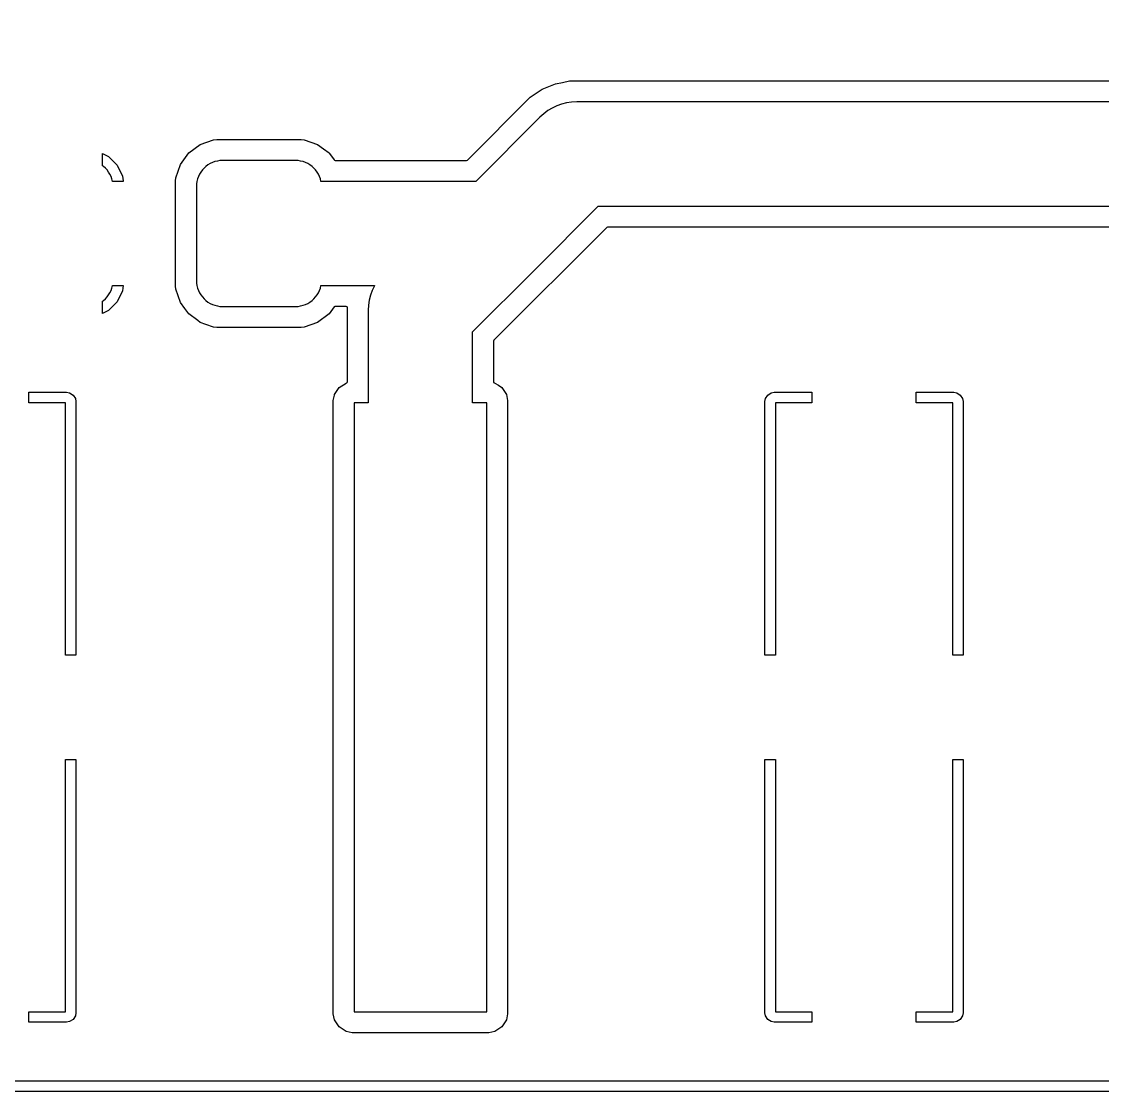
# Model space of a CAD drawing. Header units: metres. Extents: x 44.9 to 117.2, y -105.5 to -49.4.
# Drawn here: x 91.45 to 101.82, y -105.51 to -95.25 of the extents above; entities that cross this region are included whole.
import ezdxf

# ---------------------------------------------------------------- set-up
doc = ezdxf.new("R2010")
doc.units = ezdxf.units.M

msp = doc.modelspace()

# ---------------------------------------------------------------- linework, layer by layer
for points in [[(44.858, -105.51), (44.858, -49.43), (117.242, -49.43), (117.242, -105.51), (44.858, -105.51)], [(44.97, -105.41), (117.13, -105.41), (117.139, -105.407), (117.142, -105.398), (117.142, -49.542)], [(92.925, -96.778), (92.928, -96.747), (92.928, -96.747), (92.928, -96.747), (92.928, -96.747), (92.928, -96.747), (92.928, -96.747), (92.973, -96.619), (92.973, -96.619), (92.973, -96.619), (92.973, -96.619), (92.973, -96.619), (92.973, -96.619), (92.973, -96.619), (92.973, -96.619), (92.973, -96.619), (92.973, -96.619), (92.973, -96.619), (92.973, -96.619), (92.973, -96.619), (93.054, -96.51), (93.054, -96.51), (93.054, -96.51), (93.054, -96.51), (93.054, -96.51), (93.054, -96.51), (93.054, -96.51), (93.054, -96.51), (93.054, -96.51), (93.054, -96.51), (93.054, -96.51), (93.054, -96.51), (93.163, -96.429), (93.163, -96.429), (93.163, -96.429), (93.163, -96.429), (93.163, -96.429), (93.163, -96.429), (93.163, -96.429), (93.163, -96.429), (93.163, -96.429), (93.163, -96.429), (93.163, -96.429), (93.163, -96.429), (93.163, -96.429), (93.291, -96.384), (93.291, -96.384), (93.291, -96.384), (93.291, -96.384), (93.291, -96.384), (93.291, -96.384), (93.322, -96.381), (93.322, -96.381), (93.322, -96.381), (93.322, -96.381), (94.13, -96.381), (94.13, -96.381), (94.13, -96.381), (94.13, -96.381), (94.161, -96.384), (94.161, -96.384), (94.161, -96.384), (94.161, -96.384), (94.161, -96.384), (94.161, -96.384), (94.289, -96.429), (94.289, -96.429), (94.289, -96.429), (94.289, -96.429), (94.289, -96.429), (94.289, -96.429), (94.289, -96.429), (94.289, -96.429), (94.289, -96.429), (94.289, -96.429), (94.289, -96.429), (94.289, -96.429), (94.289, -96.429), (94.344, -96.47), (94.398, -96.51), (94.398, -96.51), (94.398, -96.51), (94.398, -96.51), (94.398, -96.51), (94.398, -96.51), (94.398, -96.51), (94.398, -96.51), (94.402, -96.516), (94.448, -96.577), (94.448, -96.577), (94.449, -96.578), (94.457, -96.581), (95.717, -96.581), (95.725, -96.578), (96.327, -95.976), (96.327, -95.976), (96.327, -95.976), (96.327, -95.976), (96.327, -95.976), (96.327, -95.976), (96.442, -95.899), (96.442, -95.899), (96.442, -95.899), (96.442, -95.899), (96.442, -95.899), (96.442, -95.899), (96.57, -95.846), (96.57, -95.846), (96.57, -95.846), (96.57, -95.846), (96.57, -95.846), (96.57, -95.846), (96.57, -95.846), (96.57, -95.846), (96.57, -95.846), (96.57, -95.846), (96.57, -95.846), (96.638, -95.833), (96.705, -95.819), (96.705, -95.819), (96.705, -95.819), (96.705, -95.819), (96.705, -95.819), (96.705, -95.819), (112.494, -95.819)], [(112.598, -96.02), (96.774, -96.02), (96.725, -96.022), (96.676, -96.029), (96.629, -96.041), (96.583, -96.058), (96.538, -96.079), (96.496, -96.104), (96.457, -96.133), (96.42, -96.166), (95.805, -96.782), (95.805, -96.782), (95.805, -96.782), (95.805, -96.782), (95.805, -96.782), (95.805, -96.782), (95.805, -96.782), (95.805, -96.782), (95.805, -96.782), (95.805, -96.782), (95.805, -96.782), (95.805, -96.782), (95.805, -96.782), (95.805, -96.782), (95.805, -96.782), (95.805, -96.782), (95.805, -96.782), (95.805, -96.782), (94.321, -96.782), (94.321, -96.782), (94.321, -96.782), (94.321, -96.782), (94.321, -96.782), (94.321, -96.782), (94.321, -96.782), (94.321, -96.782), (94.321, -96.782), (94.321, -96.782), (94.321, -96.782), (94.321, -96.782), (94.321, -96.782), (94.321, -96.782), (94.321, -96.782), (94.321, -96.782), (94.321, -96.782), (94.321, -96.782), (94.321, -96.782), (94.321, -96.782), (94.321, -96.782), (94.321, -96.782), (94.321, -96.782), (94.321, -96.782), (94.321, -96.782), (94.321, -96.782), (94.321, -96.782), (94.321, -96.782), (94.321, -96.782), (94.321, -96.782), (94.315, -96.759), (94.307, -96.736), (94.296, -96.714), (94.284, -96.693), (94.269, -96.673), (94.253, -96.655), (94.235, -96.639), (94.215, -96.624), (94.194, -96.612), (94.172, -96.601), (94.149, -96.593), (94.149, -96.593), (94.125, -96.587), (94.101, -96.583), (94.076, -96.582), (93.376, -96.582), (93.351, -96.583), (93.327, -96.587), (93.303, -96.593), (93.28, -96.601), (93.258, -96.612), (93.237, -96.624), (93.217, -96.639), (93.199, -96.655), (93.183, -96.673), (93.168, -96.693), (93.156, -96.714), (93.145, -96.736), (93.137, -96.759), (93.137, -96.759), (93.131, -96.783), (93.127, -96.807), (93.126, -96.832)], [(92.226, -96.516), (92.226, -96.516), (92.282, -96.543), (92.282, -96.543), (92.282, -96.543), (92.282, -96.543), (92.282, -96.543), (92.282, -96.543), (92.282, -96.543), (92.282, -96.543), (92.365, -96.626), (92.365, -96.626), (92.365, -96.626), (92.365, -96.626), (92.365, -96.626), (92.365, -96.626), (92.365, -96.626), (92.365, -96.626), (92.416, -96.731), (92.416, -96.731), (92.416, -96.731), (92.416, -96.731), (92.416, -96.731), (92.416, -96.731), (92.416, -96.731), (92.416, -96.731), (92.416, -96.731), (92.416, -96.731), (92.423, -96.778), (92.423, -96.779), (92.424, -96.782), (92.424, -96.782), (92.424, -96.782), (92.424, -96.782), (92.424, -96.782), (92.424, -96.782), (92.424, -96.782), (92.424, -96.782), (92.424, -96.782), (92.424, -96.782), (92.424, -96.782), (92.424, -96.782), (92.424, -96.782), (92.424, -96.782), (92.424, -96.782), (92.424, -96.782), (92.424, -96.782), (92.424, -96.782), (92.424, -96.782), (92.424, -96.782), (92.424, -96.782), (92.424, -96.782), (92.424, -96.782), (92.424, -96.782), (92.424, -96.782), (92.424, -96.782), (92.424, -96.782), (92.424, -96.782), (92.424, -96.782), (92.424, -96.782), (92.424, -96.782), (92.424, -96.782), (92.424, -96.782), (92.424, -96.782), (92.424, -96.782), (92.424, -96.782), (92.424, -96.782), (92.424, -96.782), (92.321, -96.782), (92.321, -96.782), (92.321, -96.782), (92.321, -96.782), (92.321, -96.782), (92.321, -96.782), (92.321, -96.782), (92.321, -96.782), (92.321, -96.782), (92.321, -96.782), (92.321, -96.782), (92.321, -96.782), (92.321, -96.782), (92.321, -96.782), (92.321, -96.782), (92.321, -96.782), (92.321, -96.782), (92.321, -96.782), (92.321, -96.782), (92.321, -96.782), (92.321, -96.782), (92.321, -96.782), (92.321, -96.782), (92.321, -96.782), (92.321, -96.782), (92.321, -96.782), (92.321, -96.782), (92.321, -96.782), (92.321, -96.782), (92.321, -96.782), (92.315, -96.759), (92.307, -96.736), (92.296, -96.714), (92.284, -96.693), (92.269, -96.673), (92.253, -96.655), (92.235, -96.639), (92.226, -96.632), (92.226, -96.632), (92.226, -96.632), (92.226, -96.632), (92.226, -96.632), (92.226, -96.632), (92.226, -96.632), (92.226, -96.632), (92.226, -96.632), (92.226, -96.632), (92.226, -96.632), (92.226, -96.632), (92.226, -96.632), (92.226, -96.632), (92.226, -96.632), (92.226, -96.632), (92.226, -96.632), (92.226, -96.632), (92.226, -96.632), (92.226, -96.632), (92.226, -96.632), (92.226, -96.632), (92.226, -96.516), (92.226, -96.516), (92.226, -96.516), (92.226, -96.516), (92.226, -96.516), (92.226, -96.516), (92.226, -96.516), (92.226, -96.516), (92.226, -96.516), (92.226, -96.516), (92.226, -96.516), (92.226, -96.516), (92.226, -96.516), (92.226, -96.516), (92.226, -96.516), (92.226, -96.516), (92.226, -96.516), (92.226, -96.516), (92.226, -96.516), (92.226, -96.516), (92.226, -96.516), (92.226, -96.516), (92.226, -96.516), (92.226, -96.516), (92.226, -96.516), (92.226, -96.516), (92.226, -96.516), (92.226, -96.516), (92.226, -96.516), (92.226, -96.516), (92.226, -96.516), (92.226, -96.516), (92.226, -96.516), (92.226, -96.516), (92.226, -96.516), (92.226, -96.516), (92.226, -96.516), (92.226, -96.516), (92.226, -96.516), (92.226, -96.516), (92.226, -96.516), (92.226, -96.516), (92.226, -96.516), (92.226, -96.516)], [(112.494, -97.221), (97.069, -97.221), (97.061, -97.224), (95.979, -98.306), (95.976, -98.314), (95.976, -98.704), (95.977, -98.71), (95.985, -98.715), (95.988, -98.716), (95.988, -98.716), (95.988, -98.716), (95.988, -98.716), (95.988, -98.716), (95.988, -98.716), (95.988, -98.716), (95.988, -98.716), (95.988, -98.716), (95.988, -98.716), (95.988, -98.716), (95.988, -98.716), (96.022, -98.738), (96.055, -98.76), (96.055, -98.76), (96.055, -98.76), (96.055, -98.76), (96.055, -98.76), (96.055, -98.76), (96.055, -98.76), (96.055, -98.76), (96.055, -98.76), (96.055, -98.76), (96.055, -98.76), (96.055, -98.76), (96.099, -98.826), (96.099, -98.826), (96.099, -98.826), (96.099, -98.826), (96.099, -98.826), (96.099, -98.826), (96.099, -98.826), (96.099, -98.826), (96.099, -98.826), (96.099, -98.826), (96.111, -98.885), (96.111, -98.885), (96.111, -98.885), (96.111, -98.885), (96.111, -98.885), (96.111, -98.885), (96.111, -104.766), (96.111, -104.766), (96.111, -104.766), (96.111, -104.766), (96.111, -104.766), (96.111, -104.766), (96.099, -104.825), (96.099, -104.825), (96.099, -104.825), (96.099, -104.825), (96.099, -104.825), (96.099, -104.825), (96.099, -104.825), (96.099, -104.825), (96.099, -104.825), (96.099, -104.825), (96.055, -104.891), (96.055, -104.891), (96.055, -104.891), (96.055, -104.891), (96.055, -104.891), (96.055, -104.891), (96.055, -104.891), (96.055, -104.891), (96.055, -104.891), (96.055, -104.891), (95.988, -104.935), (95.988, -104.935), (95.988, -104.935), (95.988, -104.935), (95.988, -104.935), (95.988, -104.935), (95.988, -104.935), (95.988, -104.935), (95.988, -104.935), (95.988, -104.935), (95.93, -104.947), (95.93, -104.947), (95.93, -104.947), (95.93, -104.947), (95.93, -104.947), (95.93, -104.947), (94.62, -104.947), (94.62, -104.947), (94.62, -104.947), (94.62, -104.947), (94.62, -104.947), (94.62, -104.947), (94.562, -104.935), (94.562, -104.935), (94.562, -104.935), (94.562, -104.935), (94.562, -104.935), (94.562, -104.935), (94.562, -104.935), (94.562, -104.935), (94.562, -104.935), (94.562, -104.935), (94.495, -104.891), (94.495, -104.891), (94.495, -104.891), (94.495, -104.891), (94.495, -104.891), (94.495, -104.891), (94.495, -104.891), (94.495, -104.891), (94.495, -104.891), (94.495, -104.891), (94.495, -104.891), (94.495, -104.891), (94.451, -104.825), (94.451, -104.825), (94.451, -104.825), (94.451, -104.825), (94.451, -104.825), (94.451, -104.825), (94.451, -104.825), (94.451, -104.825), (94.451, -104.825), (94.451, -104.825), (94.451, -104.825), (94.451, -104.825), (94.451, -104.825), (94.451, -104.825), (94.451, -104.825), (94.439, -104.766), (94.439, -104.766), (94.439, -104.766), (94.439, -104.766), (94.439, -104.766), (94.439, -104.766), (94.439, -98.885), (94.439, -98.885), (94.439, -98.885), (94.439, -98.885), (94.439, -98.885), (94.439, -98.885), (94.45, -98.832), (94.451, -98.826), (94.451, -98.826), (94.451, -98.826), (94.451, -98.826), (94.451, -98.826), (94.451, -98.826), (94.451, -98.826), (94.451, -98.826), (94.451, -98.826), (94.451, -98.826), (94.451, -98.826), (94.451, -98.826), (94.495, -98.76), (94.495, -98.76), (94.495, -98.76), (94.495, -98.76), (94.495, -98.76), (94.495, -98.76), (94.495, -98.76), (94.495, -98.76), (94.495, -98.76), (94.495, -98.76), (94.495, -98.76), (94.495, -98.76), (94.562, -98.716), (94.562, -98.716), (94.562, -98.716), (94.562, -98.716), (94.562, -98.716), (94.562, -98.716), (94.562, -98.716), (94.562, -98.716), (94.562, -98.716), (94.562, -98.716), (94.562, -98.716), (94.562, -98.716), (94.562, -98.716), (94.562, -98.716), (94.562, -98.716), (94.565, -98.715), (94.571, -98.712), (94.574, -98.704), (94.574, -97.994), (94.571, -97.986), (94.563, -97.983), (94.457, -97.983), (94.455, -97.983), (94.448, -97.987), (94.398, -98.054), (94.398, -98.054), (94.398, -98.054), (94.398, -98.054), (94.398, -98.054), (94.398, -98.054), (94.398, -98.054), (94.398, -98.054), (94.289, -98.135), (94.289, -98.135), (94.289, -98.135), (94.289, -98.135), (94.289, -98.135), (94.289, -98.135), (94.289, -98.135), (94.289, -98.135), (94.161, -98.18), (94.161, -98.18), (94.161, -98.18), (94.161, -98.18), (94.161, -98.18), (94.161, -98.18), (94.13, -98.183), (94.13, -98.183), (94.13, -98.183), (94.13, -98.183), (93.322, -98.183), (93.322, -98.183), (93.322, -98.183), (93.322, -98.183), (93.291, -98.18), (93.291, -98.18), (93.291, -98.18), (93.291, -98.18), (93.291, -98.18), (93.291, -98.18), (93.291, -98.18), (93.291, -98.18), (93.291, -98.18), (93.291, -98.18), (93.291, -98.18), (93.291, -98.18), (93.291, -98.18), (93.291, -98.18), (93.291, -98.18), (93.218, -98.154), (93.163, -98.135), (93.163, -98.135), (93.163, -98.135), (93.163, -98.135), (93.163, -98.135), (93.163, -98.135), (93.163, -98.135), (93.163, -98.135), (93.163, -98.135), (93.163, -98.135), (93.163, -98.135), (93.163, -98.135), (93.163, -98.135), (93.163, -98.135), (93.163, -98.135), (93.163, -98.135), (93.163, -98.135), (93.163, -98.135), (93.163, -98.135), (93.163, -98.135), (93.163, -98.135), (93.163, -98.135), (93.163, -98.135), (93.163, -98.135), (93.163, -98.135), (93.163, -98.135), (93.163, -98.135), (93.163, -98.135), (93.163, -98.135), (93.163, -98.135), (93.163, -98.135), (93.163, -98.135), (93.139, -98.117), (93.054, -98.054), (93.054, -98.054), (93.054, -98.054), (93.054, -98.054), (93.054, -98.054), (93.054, -98.054), (93.054, -98.054), (93.054, -98.054), (93.014, -98), (92.973, -97.945), (92.973, -97.945), (92.973, -97.945), (92.973, -97.945), (92.973, -97.945), (92.973, -97.945), (92.973, -97.945), (92.973, -97.945), (92.973, -97.945), (92.973, -97.945), (92.973, -97.945), (92.973, -97.945), (92.973, -97.945), (92.928, -97.817), (92.928, -97.817), (92.928, -97.817), (92.928, -97.817), (92.928, -97.817), (92.928, -97.817), (92.925, -97.786), (92.925, -97.786), (92.925, -97.786), (92.925, -97.786), (92.925, -96.778), (92.925, -96.778), (92.925, -96.778), (92.925, -96.778)], [(93.126, -96.832), (93.126, -97.732), (93.127, -97.757), (93.131, -97.781), (93.137, -97.805), (93.145, -97.828), (93.156, -97.85), (93.168, -97.871), (93.183, -97.891), (93.199, -97.909), (93.217, -97.925), (93.237, -97.94), (93.258, -97.952), (93.28, -97.963), (93.303, -97.971), (93.303, -97.971), (93.327, -97.977), (93.351, -97.981), (93.376, -97.982), (94.076, -97.982), (94.101, -97.981), (94.125, -97.977), (94.149, -97.971), (94.172, -97.963), (94.194, -97.952), (94.215, -97.94), (94.235, -97.925), (94.253, -97.909), (94.269, -97.891), (94.284, -97.871), (94.296, -97.85), (94.307, -97.828), (94.315, -97.805), (94.315, -97.805), (94.321, -97.782), (94.321, -97.782), (94.321, -97.782), (94.321, -97.782), (94.321, -97.782), (94.321, -97.782), (94.321, -97.782), (94.321, -97.782), (94.321, -97.782), (94.321, -97.782), (94.321, -97.782), (94.321, -97.782), (94.321, -97.782), (94.321, -97.782), (94.321, -97.782), (94.321, -97.782), (94.321, -97.782), (94.321, -97.782), (94.321, -97.782), (94.321, -97.782), (94.321, -97.782), (94.321, -97.782), (94.321, -97.782), (94.321, -97.782), (94.321, -97.782), (94.321, -97.782), (94.321, -97.782), (94.321, -97.782), (94.321, -97.782), (94.321, -97.782), (94.834, -97.782), (94.834, -97.782), (94.834, -97.782), (94.834, -97.782), (94.834, -97.782), (94.834, -97.782), (94.834, -97.782), (94.834, -97.782), (94.834, -97.782), (94.834, -97.782), (94.834, -97.782), (94.834, -97.782), (94.834, -97.782), (94.834, -97.782), (94.834, -97.782), (94.834, -97.782), (94.834, -97.782), (94.834, -97.782), (94.834, -97.782), (94.834, -97.782), (94.834, -97.782), (94.834, -97.782), (94.834, -97.782), (94.834, -97.782), (94.834, -97.782), (94.834, -97.782), (94.834, -97.782), (94.834, -97.782), (94.834, -97.782), (94.834, -97.782), (94.834, -97.782), (94.834, -97.782), (94.834, -97.782), (94.834, -97.782), (94.834, -97.782), (94.834, -97.782), (94.834, -97.782), (94.834, -97.782), (94.834, -97.782), (94.834, -97.782), (94.834, -97.782), (94.834, -97.782), (94.834, -97.782), (94.834, -97.782), (94.834, -97.782), (94.834, -97.782), (94.834, -97.783), (94.813, -97.828), (94.796, -97.874), (94.796, -97.874), (94.784, -97.921), (94.777, -97.97), (94.775, -98.019), (94.775, -98.905), (94.775, -98.905), (94.775, -98.905), (94.775, -98.905), (94.775, -98.905), (94.775, -98.905), (94.775, -98.905), (94.775, -98.905), (94.775, -98.905), (94.775, -98.905), (94.775, -98.905), (94.775, -98.905), (94.775, -98.905), (94.775, -98.905), (94.775, -98.905), (94.775, -98.905), (94.775, -98.905), (94.775, -98.905), (94.775, -98.905), (94.775, -98.905), (94.775, -98.905), (94.775, -98.905), (94.775, -98.905), (94.775, -98.905), (94.775, -98.905), (94.775, -98.905), (94.775, -98.905), (94.775, -98.905), (94.775, -98.905), (94.775, -98.905), (94.775, -98.905), (94.775, -98.905), (94.775, -98.905), (94.775, -98.905), (94.64, -98.905), (94.64, -104.747), (95.91, -104.747), (95.91, -98.905), (95.775, -98.905), (95.775, -98.905), (95.775, -98.905), (95.775, -98.905), (95.775, -98.905), (95.775, -98.905), (95.775, -98.905), (95.775, -98.905), (95.775, -98.905), (95.775, -98.905), (95.775, -98.905), (95.775, -98.905), (95.775, -98.905), (95.775, -98.905), (95.775, -98.905), (95.775, -98.905), (95.775, -98.905), (95.775, -98.905), (95.775, -98.905), (95.775, -98.905), (95.775, -98.905), (95.775, -98.905), (95.775, -98.905), (95.775, -98.905), (95.775, -98.905), (95.775, -98.905), (95.775, -98.905), (95.775, -98.905), (95.775, -98.905), (95.775, -98.905), (95.775, -98.905), (95.775, -98.905), (95.775, -98.905), (95.775, -98.905), (95.775, -98.226), (95.775, -98.226), (95.775, -98.226), (95.775, -98.226), (95.775, -98.226), (95.775, -98.226), (95.775, -98.226), (95.775, -98.226), (95.775, -98.226), (95.775, -98.226), (95.775, -98.226), (95.775, -98.226), (95.775, -98.226), (95.775, -98.226), (95.775, -98.226), (95.775, -98.226), (95.775, -98.226), (95.775, -98.226), (96.366, -97.636), (96.981, -97.02), (96.981, -97.02), (96.981, -97.02), (96.981, -97.02), (96.981, -97.02), (96.981, -97.02), (96.981, -97.02), (96.981, -97.02), (96.981, -97.02), (96.981, -97.02), (96.981, -97.02), (96.981, -97.02), (96.981, -97.02), (96.981, -97.02), (96.981, -97.02), (96.981, -97.02), (96.981, -97.02), (96.981, -97.02), (112.598, -97.02)], [(92.226, -97.932), (92.235, -97.925), (92.253, -97.909), (92.269, -97.891), (92.284, -97.871), (92.296, -97.85), (92.307, -97.828), (92.315, -97.805), (92.315, -97.805), (92.321, -97.782), (92.321, -97.782), (92.321, -97.782), (92.321, -97.782), (92.321, -97.782), (92.321, -97.782), (92.321, -97.782), (92.321, -97.782), (92.321, -97.782), (92.321, -97.782), (92.321, -97.782), (92.321, -97.782), (92.321, -97.782), (92.321, -97.782), (92.321, -97.782), (92.321, -97.782), (92.321, -97.782), (92.321, -97.782), (92.321, -97.782), (92.321, -97.782), (92.321, -97.782), (92.321, -97.782), (92.321, -97.782), (92.321, -97.782), (92.321, -97.782), (92.321, -97.782), (92.321, -97.782), (92.321, -97.782), (92.321, -97.782), (92.321, -97.782), (92.424, -97.782), (92.424, -97.782), (92.424, -97.782), (92.424, -97.782), (92.424, -97.782), (92.424, -97.782), (92.424, -97.782), (92.424, -97.782), (92.424, -97.782), (92.424, -97.782), (92.424, -97.782), (92.424, -97.782), (92.424, -97.782), (92.424, -97.782), (92.424, -97.782), (92.424, -97.782), (92.424, -97.782), (92.424, -97.782), (92.424, -97.782), (92.424, -97.782), (92.424, -97.782), (92.424, -97.782), (92.424, -97.782), (92.424, -97.782), (92.424, -97.782), (92.424, -97.782), (92.424, -97.782), (92.424, -97.782), (92.424, -97.782), (92.424, -97.782), (92.424, -97.782), (92.424, -97.782), (92.424, -97.782), (92.424, -97.782), (92.424, -97.782), (92.424, -97.782), (92.416, -97.833), (92.416, -97.833), (92.416, -97.833), (92.416, -97.833), (92.416, -97.833), (92.416, -97.833), (92.416, -97.833), (92.416, -97.833), (92.416, -97.833), (92.416, -97.833), (92.365, -97.938), (92.365, -97.938), (92.365, -97.938), (92.365, -97.938), (92.365, -97.938), (92.365, -97.938), (92.365, -97.938), (92.365, -97.938), (92.282, -98.021), (92.282, -98.021), (92.282, -98.021), (92.282, -98.021), (92.282, -98.021), (92.282, -98.021), (92.282, -98.021), (92.282, -98.021), (92.226, -98.048), (92.226, -98.048), (92.226, -98.048), (92.226, -98.048), (92.226, -98.048), (92.226, -98.048), (92.226, -98.048), (92.226, -98.048), (92.226, -98.048), (92.226, -98.048), (92.226, -98.048), (92.226, -98.048), (92.226, -98.048), (92.226, -98.048), (92.226, -98.048), (92.226, -98.048), (92.226, -98.048), (92.226, -98.048), (92.226, -98.048), (92.226, -98.048), (92.226, -98.048), (92.226, -98.048), (92.226, -98.048), (92.226, -98.048), (92.226, -98.048), (92.226, -98.048), (92.226, -98.048), (92.226, -98.048), (92.226, -98.048), (92.226, -98.048), (92.226, -98.048), (92.226, -98.048), (92.226, -98.048), (92.226, -98.048), (92.226, -98.048), (92.226, -98.048), (92.226, -98.048), (92.226, -98.048), (92.226, -98.048), (92.226, -98.048), (92.226, -98.048), (92.226, -98.048), (92.226, -98.048), (92.226, -98.048), (92.226, -97.932), (92.226, -97.932), (92.226, -97.932), (92.226, -97.932), (92.226, -97.932), (92.226, -97.932), (92.226, -97.932), (92.226, -97.932), (92.226, -97.932), (92.226, -97.932), (92.226, -97.932), (92.226, -97.932), (92.226, -97.932), (92.226, -97.932), (92.226, -97.932), (92.226, -97.932), (92.226, -97.932), (92.226, -97.932), (92.226, -97.932), (92.226, -97.932), (92.226, -97.932), (92.226, -97.932)], [(91.871, -98.905), (91.52, -98.905), (91.52, -98.905), (91.52, -98.905), (91.52, -98.905), (91.52, -98.905), (91.52, -98.905), (91.52, -98.905), (91.52, -98.905), (91.52, -98.905), (91.52, -98.905), (91.52, -98.905), (91.52, -98.905), (91.52, -98.905), (91.52, -98.905), (91.52, -98.905), (91.52, -98.905), (91.52, -98.905), (91.52, -98.905), (91.52, -98.905), (91.52, -98.905), (91.52, -98.905), (91.52, -98.905), (91.52, -98.905), (91.52, -98.905), (91.52, -98.905), (91.52, -98.905), (91.52, -98.905), (91.52, -98.905), (91.52, -98.905), (91.52, -98.905), (91.52, -98.905), (91.52, -98.905), (91.52, -98.905), (91.52, -98.905), (91.52, -98.805), (91.52, -98.805), (91.52, -98.805), (91.52, -98.805), (91.52, -98.805), (91.52, -98.805), (91.52, -98.805), (91.52, -98.805), (91.52, -98.805), (91.52, -98.805), (91.52, -98.805), (91.52, -98.805), (91.52, -98.805), (91.52, -98.805), (91.52, -98.805), (91.52, -98.805), (91.52, -98.805), (91.52, -98.805), (91.52, -98.805), (91.52, -98.805), (91.52, -98.805), (91.52, -98.805), (91.52, -98.805), (91.52, -98.805), (91.52, -98.805), (91.52, -98.805), (91.52, -98.805), (91.52, -98.805), (91.52, -98.805), (91.52, -98.805), (91.52, -98.805), (91.52, -98.805), (91.52, -98.805), (91.52, -98.805), (91.52, -98.805), (91.52, -98.805), (91.881, -98.805), (91.881, -98.805), (91.881, -98.805), (91.881, -98.805), (91.881, -98.805), (91.881, -98.805), (91.91, -98.81), (91.91, -98.81), (91.91, -98.81), (91.91, -98.81), (91.91, -98.81), (91.91, -98.81), (91.91, -98.81), (91.91, -98.81), (91.91, -98.81), (91.91, -98.81), (91.91, -98.81), (91.91, -98.81), (91.943, -98.832), (91.943, -98.832), (91.943, -98.832), (91.943, -98.832), (91.943, -98.832), (91.943, -98.832), (91.943, -98.832), (91.943, -98.832), (91.943, -98.832), (91.943, -98.832), (91.943, -98.832), (91.943, -98.832), (91.966, -98.865), (91.966, -98.865), (91.966, -98.865), (91.966, -98.865), (91.966, -98.865), (91.966, -98.865), (91.966, -98.865), (91.966, -98.865), (91.966, -98.865), (91.966, -98.865), (91.966, -98.865), (91.966, -98.865), (91.971, -98.895), (91.971, -98.895), (91.971, -98.895), (91.971, -98.895), (91.971, -98.895), (91.971, -98.895), (91.971, -101.326), (91.971, -101.326), (91.971, -101.326), (91.971, -101.326), (91.971, -101.326), (91.971, -101.326), (91.971, -101.326), (91.971, -101.326), (91.971, -101.326), (91.971, -101.326), (91.971, -101.326), (91.971, -101.326), (91.971, -101.326), (91.971, -101.326), (91.971, -101.326), (91.971, -101.326), (91.971, -101.326), (91.971, -101.326), (91.971, -101.326), (91.971, -101.326), (91.971, -101.326), (91.971, -101.326), (91.971, -101.326), (91.971, -101.326), (91.971, -101.326), (91.971, -101.326), (91.971, -101.326), (91.971, -101.326), (91.971, -101.326), (91.971, -101.326), (91.971, -101.326), (91.971, -101.326), (91.971, -101.326), (91.971, -101.326), (91.971, -101.326), (91.971, -101.326), (91.871, -101.326), (91.871, -101.326), (91.871, -101.326), (91.871, -101.326), (91.871, -101.326), (91.871, -101.326), (91.871, -101.326), (91.871, -101.326), (91.871, -101.326), (91.871, -101.326), (91.871, -101.326), (91.871, -101.326), (91.871, -101.326), (91.871, -101.326), (91.871, -101.326), (91.871, -101.326), (91.871, -101.326), (91.871, -101.326), (91.871, -101.326), (91.871, -101.326), (91.871, -101.326), (91.871, -101.326), (91.871, -101.326), (91.871, -101.326), (91.871, -101.326), (91.871, -101.326), (91.871, -101.326), (91.871, -101.326), (91.871, -101.326), (91.871, -101.326), (91.871, -101.326), (91.871, -101.326), (91.871, -101.326), (91.871, -101.326), (91.871, -98.905)], [(98.579, -98.895), (98.584, -98.865), (98.584, -98.865), (98.584, -98.865), (98.584, -98.865), (98.584, -98.865), (98.584, -98.865), (98.584, -98.865), (98.584, -98.865), (98.584, -98.865), (98.584, -98.865), (98.584, -98.865), (98.584, -98.865), (98.607, -98.832), (98.607, -98.832), (98.607, -98.832), (98.607, -98.832), (98.607, -98.832), (98.607, -98.832), (98.607, -98.832), (98.607, -98.832), (98.607, -98.832), (98.607, -98.832), (98.607, -98.832), (98.607, -98.832), (98.64, -98.81), (98.64, -98.81), (98.64, -98.81), (98.64, -98.81), (98.64, -98.81), (98.64, -98.81), (98.64, -98.81), (98.64, -98.81), (98.64, -98.81), (98.64, -98.81), (98.64, -98.81), (98.64, -98.81), (98.669, -98.805), (98.669, -98.805), (98.669, -98.805), (98.669, -98.805), (98.669, -98.805), (98.669, -98.805), (99.029, -98.805), (99.029, -98.805), (99.029, -98.805), (99.029, -98.805), (99.029, -98.805), (99.029, -98.805), (99.029, -98.805), (99.029, -98.805), (99.029, -98.805), (99.029, -98.805), (99.029, -98.805), (99.029, -98.805), (99.029, -98.805), (99.029, -98.805), (99.029, -98.805), (99.029, -98.805), (99.029, -98.805), (99.029, -98.805), (99.029, -98.805), (99.029, -98.805), (99.029, -98.805), (99.029, -98.805), (99.029, -98.805), (99.029, -98.805), (99.029, -98.805), (99.029, -98.805), (99.029, -98.805), (99.029, -98.805), (99.029, -98.805), (99.029, -98.805), (99.029, -98.805), (99.029, -98.805), (99.029, -98.805), (99.029, -98.805), (99.029, -98.805), (99.029, -98.805), (99.029, -98.905), (99.029, -98.905), (99.029, -98.905), (99.029, -98.905), (99.029, -98.905), (99.029, -98.905), (99.029, -98.905), (99.029, -98.905), (99.029, -98.905), (99.029, -98.905), (99.029, -98.905), (99.029, -98.905), (99.029, -98.905), (99.029, -98.905), (99.029, -98.905), (99.029, -98.905), (99.029, -98.905), (99.029, -98.905), (99.029, -98.905), (99.029, -98.905), (99.029, -98.905), (99.029, -98.905), (99.029, -98.905), (99.029, -98.905), (99.029, -98.905), (99.029, -98.905), (99.029, -98.905), (99.029, -98.905), (99.029, -98.905), (99.029, -98.905), (99.029, -98.905), (99.029, -98.905), (99.029, -98.905), (99.029, -98.905), (98.679, -98.905), (98.679, -101.326), (98.679, -101.326), (98.679, -101.326), (98.679, -101.326), (98.679, -101.326), (98.679, -101.326), (98.679, -101.326), (98.679, -101.326), (98.679, -101.326), (98.679, -101.326), (98.679, -101.326), (98.679, -101.326), (98.679, -101.326), (98.679, -101.326), (98.679, -101.326), (98.679, -101.326), (98.679, -101.326), (98.679, -101.326), (98.679, -101.326), (98.679, -101.326), (98.679, -101.326), (98.679, -101.326), (98.679, -101.326), (98.679, -101.326), (98.679, -101.326), (98.679, -101.326), (98.679, -101.326), (98.679, -101.326), (98.679, -101.326), (98.679, -101.326), (98.679, -101.326), (98.679, -101.326), (98.679, -101.326), (98.679, -101.326), (98.579, -101.326), (98.579, -101.326), (98.579, -101.326), (98.579, -101.326), (98.579, -101.326), (98.579, -101.326), (98.579, -101.326), (98.579, -101.326), (98.579, -101.326), (98.579, -101.326), (98.579, -101.326), (98.579, -101.326), (98.579, -101.326), (98.579, -101.326), (98.579, -101.326), (98.579, -101.326), (98.579, -101.326), (98.579, -101.326), (98.579, -101.326), (98.579, -101.326), (98.579, -101.326), (98.579, -101.326), (98.579, -101.326), (98.579, -101.326), (98.579, -101.326), (98.579, -101.326), (98.579, -101.326), (98.579, -101.326), (98.579, -101.326), (98.579, -101.326), (98.579, -101.326), (98.579, -101.326), (98.579, -101.326), (98.579, -101.326), (98.579, -101.326), (98.579, -101.326), (98.579, -98.895), (98.579, -98.895), (98.579, -98.895), (98.579, -98.895), (98.579, -98.895), (98.579, -98.895)], [(100.38, -98.905), (100.029, -98.905), (100.029, -98.905), (100.029, -98.905), (100.029, -98.905), (100.029, -98.905), (100.029, -98.905), (100.029, -98.905), (100.029, -98.905), (100.029, -98.905), (100.029, -98.905), (100.029, -98.905), (100.029, -98.905), (100.029, -98.905), (100.029, -98.905), (100.029, -98.905), (100.029, -98.905), (100.029, -98.905), (100.029, -98.905), (100.029, -98.905), (100.029, -98.905), (100.029, -98.905), (100.029, -98.905), (100.029, -98.905), (100.029, -98.905), (100.029, -98.905), (100.029, -98.905), (100.029, -98.905), (100.029, -98.905), (100.029, -98.905), (100.029, -98.905), (100.029, -98.905), (100.029, -98.905), (100.029, -98.905), (100.029, -98.905), (100.029, -98.805), (100.029, -98.805), (100.029, -98.805), (100.029, -98.805), (100.029, -98.805), (100.029, -98.805), (100.029, -98.805), (100.029, -98.805), (100.029, -98.805), (100.029, -98.805), (100.029, -98.805), (100.029, -98.805), (100.029, -98.805), (100.029, -98.805), (100.029, -98.805), (100.029, -98.805), (100.029, -98.805), (100.029, -98.805), (100.029, -98.805), (100.029, -98.805), (100.029, -98.805), (100.029, -98.805), (100.029, -98.805), (100.029, -98.805), (100.029, -98.805), (100.029, -98.805), (100.029, -98.805), (100.029, -98.805), (100.029, -98.805), (100.029, -98.805), (100.029, -98.805), (100.029, -98.805), (100.029, -98.805), (100.029, -98.805), (100.029, -98.805), (100.029, -98.805), (100.39, -98.805), (100.39, -98.805), (100.39, -98.805), (100.39, -98.805), (100.39, -98.805), (100.39, -98.805), (100.419, -98.81), (100.419, -98.81), (100.419, -98.81), (100.419, -98.81), (100.419, -98.81), (100.419, -98.81), (100.419, -98.81), (100.419, -98.81), (100.419, -98.81), (100.419, -98.81), (100.419, -98.81), (100.419, -98.81), (100.452, -98.832), (100.452, -98.832), (100.452, -98.832), (100.452, -98.832), (100.452, -98.832), (100.452, -98.832), (100.452, -98.832), (100.452, -98.832), (100.452, -98.832), (100.452, -98.832), (100.452, -98.832), (100.452, -98.832), (100.475, -98.865), (100.475, -98.865), (100.475, -98.865), (100.475, -98.865), (100.475, -98.865), (100.475, -98.865), (100.475, -98.865), (100.475, -98.865), (100.475, -98.865), (100.475, -98.865), (100.475, -98.865), (100.475, -98.865), (100.48, -98.895), (100.48, -98.895), (100.48, -98.895), (100.48, -98.895), (100.48, -98.895), (100.48, -98.895), (100.48, -101.326), (100.48, -101.326), (100.48, -101.326), (100.48, -101.326), (100.48, -101.326), (100.48, -101.326), (100.48, -101.326), (100.48, -101.326), (100.48, -101.326), (100.48, -101.326), (100.48, -101.326), (100.48, -101.326), (100.48, -101.326), (100.48, -101.326), (100.48, -101.326), (100.48, -101.326), (100.48, -101.326), (100.48, -101.326), (100.48, -101.326), (100.48, -101.326), (100.48, -101.326), (100.48, -101.326), (100.48, -101.326), (100.48, -101.326), (100.48, -101.326), (100.48, -101.326), (100.48, -101.326), (100.48, -101.326), (100.48, -101.326), (100.48, -101.326), (100.48, -101.326), (100.48, -101.326), (100.48, -101.326), (100.48, -101.326), (100.48, -101.326), (100.48, -101.326), (100.38, -101.326), (100.38, -101.326), (100.38, -101.326), (100.38, -101.326), (100.38, -101.326), (100.38, -101.326), (100.38, -101.326), (100.38, -101.326), (100.38, -101.326), (100.38, -101.326), (100.38, -101.326), (100.38, -101.326), (100.38, -101.326), (100.38, -101.326), (100.38, -101.326), (100.38, -101.326), (100.38, -101.326), (100.38, -101.326), (100.38, -101.326), (100.38, -101.326), (100.38, -101.326), (100.38, -101.326), (100.38, -101.326), (100.38, -101.326), (100.38, -101.326), (100.38, -101.326), (100.38, -101.326), (100.38, -101.326), (100.38, -101.326), (100.38, -101.326), (100.38, -101.326), (100.38, -101.326), (100.38, -101.326), (100.38, -101.326), (100.38, -98.905)], [(91.52, -104.747), (91.871, -104.747), (91.871, -102.326), (91.871, -102.326), (91.871, -102.326), (91.871, -102.326), (91.871, -102.326), (91.871, -102.326), (91.871, -102.326), (91.871, -102.326), (91.871, -102.326), (91.871, -102.326), (91.871, -102.326), (91.871, -102.326), (91.871, -102.326), (91.871, -102.326), (91.871, -102.326), (91.871, -102.326), (91.871, -102.326), (91.871, -102.326), (91.871, -102.326), (91.871, -102.326), (91.871, -102.326), (91.871, -102.326), (91.871, -102.326), (91.871, -102.326), (91.871, -102.326), (91.871, -102.326), (91.871, -102.326), (91.871, -102.326), (91.871, -102.326), (91.871, -102.326), (91.871, -102.326), (91.871, -102.326), (91.871, -102.326), (91.871, -102.326), (91.971, -102.326), (91.971, -102.326), (91.971, -102.326), (91.971, -102.326), (91.971, -102.326), (91.971, -102.326), (91.971, -102.326), (91.971, -102.326), (91.971, -102.326), (91.971, -102.326), (91.971, -102.326), (91.971, -102.326), (91.971, -102.326), (91.971, -102.326), (91.971, -102.326), (91.971, -102.326), (91.971, -102.326), (91.971, -102.326), (91.971, -102.326), (91.971, -102.326), (91.971, -102.326), (91.971, -102.326), (91.971, -102.326), (91.971, -102.326), (91.971, -102.326), (91.971, -102.326), (91.971, -102.326), (91.971, -102.326), (91.971, -102.326), (91.971, -102.326), (91.971, -102.326), (91.971, -102.326), (91.971, -102.326), (91.971, -102.326), (91.971, -102.326), (91.971, -102.326), (91.971, -104.756), (91.971, -104.756), (91.971, -104.756), (91.971, -104.756), (91.971, -104.756), (91.971, -104.756), (91.966, -104.786), (91.966, -104.786), (91.966, -104.786), (91.966, -104.786), (91.966, -104.786), (91.966, -104.786), (91.966, -104.786), (91.966, -104.786), (91.966, -104.786), (91.966, -104.786), (91.966, -104.786), (91.966, -104.786), (91.943, -104.819), (91.943, -104.819), (91.943, -104.819), (91.943, -104.819), (91.943, -104.819), (91.943, -104.819), (91.943, -104.819), (91.943, -104.819), (91.943, -104.819), (91.943, -104.819), (91.943, -104.819), (91.943, -104.819), (91.91, -104.841), (91.91, -104.841), (91.91, -104.841), (91.91, -104.841), (91.91, -104.841), (91.91, -104.841), (91.91, -104.841), (91.91, -104.841), (91.91, -104.841), (91.91, -104.841), (91.91, -104.841), (91.91, -104.841), (91.881, -104.846), (91.881, -104.846), (91.881, -104.846), (91.881, -104.846), (91.881, -104.846), (91.881, -104.846), (91.52, -104.846), (91.52, -104.846), (91.52, -104.846), (91.52, -104.846), (91.52, -104.846), (91.52, -104.846), (91.52, -104.846), (91.52, -104.846), (91.52, -104.846), (91.52, -104.846), (91.52, -104.846), (91.52, -104.846), (91.52, -104.846), (91.52, -104.846), (91.52, -104.846), (91.52, -104.846), (91.52, -104.846), (91.52, -104.846), (91.52, -104.846), (91.52, -104.846), (91.52, -104.846), (91.52, -104.846), (91.52, -104.846), (91.52, -104.846), (91.52, -104.846), (91.52, -104.846), (91.52, -104.846), (91.52, -104.846), (91.52, -104.846), (91.52, -104.846), (91.52, -104.846), (91.52, -104.846), (91.52, -104.846), (91.52, -104.846), (91.52, -104.846), (91.52, -104.846), (91.52, -104.747), (91.52, -104.747), (91.52, -104.747), (91.52, -104.747), (91.52, -104.747), (91.52, -104.747), (91.52, -104.747), (91.52, -104.747), (91.52, -104.747), (91.52, -104.747), (91.52, -104.747), (91.52, -104.747), (91.52, -104.747), (91.52, -104.747), (91.52, -104.747), (91.52, -104.747), (91.52, -104.747), (91.52, -104.747), (91.52, -104.747), (91.52, -104.747), (91.52, -104.747), (91.52, -104.747), (91.52, -104.747), (91.52, -104.747), (91.52, -104.747), (91.52, -104.747), (91.52, -104.747), (91.52, -104.747), (91.52, -104.747), (91.52, -104.747), (91.52, -104.747), (91.52, -104.747), (91.52, -104.747), (91.52, -104.747)], [(98.679, -104.747), (99.029, -104.747), (99.029, -104.747), (99.029, -104.747), (99.029, -104.747), (99.029, -104.747), (99.029, -104.747), (99.029, -104.747), (99.029, -104.747), (99.029, -104.747), (99.029, -104.747), (99.029, -104.747), (99.029, -104.747), (99.029, -104.747), (99.029, -104.747), (99.029, -104.747), (99.029, -104.747), (99.029, -104.747), (99.029, -104.747), (99.029, -104.747), (99.029, -104.747), (99.029, -104.747), (99.029, -104.747), (99.029, -104.747), (99.029, -104.747), (99.029, -104.747), (99.029, -104.747), (99.029, -104.747), (99.029, -104.747), (99.029, -104.747), (99.029, -104.747), (99.029, -104.747), (99.029, -104.747), (99.029, -104.747), (99.029, -104.747), (99.029, -104.846), (99.029, -104.846), (99.029, -104.846), (99.029, -104.846), (99.029, -104.846), (99.029, -104.846), (99.029, -104.846), (99.029, -104.846), (99.029, -104.846), (99.029, -104.846), (99.029, -104.846), (99.029, -104.846), (99.029, -104.846), (99.029, -104.846), (99.029, -104.846), (99.029, -104.846), (99.029, -104.846), (99.029, -104.846), (99.029, -104.846), (99.029, -104.846), (99.029, -104.846), (99.029, -104.846), (99.029, -104.846), (99.029, -104.846), (99.029, -104.846), (99.029, -104.846), (99.029, -104.846), (99.029, -104.846), (99.029, -104.846), (99.029, -104.846), (99.029, -104.846), (99.029, -104.846), (99.029, -104.846), (99.029, -104.846), (99.029, -104.846), (99.029, -104.846), (98.669, -104.846), (98.669, -104.846), (98.669, -104.846), (98.669, -104.846), (98.669, -104.846), (98.669, -104.846), (98.64, -104.841), (98.64, -104.841), (98.64, -104.841), (98.64, -104.841), (98.64, -104.841), (98.64, -104.841), (98.64, -104.841), (98.64, -104.841), (98.64, -104.841), (98.64, -104.841), (98.64, -104.841), (98.64, -104.841), (98.607, -104.819), (98.607, -104.819), (98.607, -104.819), (98.607, -104.819), (98.607, -104.819), (98.607, -104.819), (98.607, -104.819), (98.607, -104.819), (98.607, -104.819), (98.607, -104.819), (98.607, -104.819), (98.607, -104.819), (98.584, -104.786), (98.584, -104.786), (98.584, -104.786), (98.584, -104.786), (98.584, -104.786), (98.584, -104.786), (98.584, -104.786), (98.584, -104.786), (98.584, -104.786), (98.584, -104.786), (98.584, -104.786), (98.584, -104.786), (98.579, -104.756), (98.579, -104.756), (98.579, -104.756), (98.579, -104.756), (98.579, -104.756), (98.579, -104.756), (98.579, -102.326), (98.579, -102.326), (98.579, -102.326), (98.579, -102.326), (98.579, -102.326), (98.579, -102.326), (98.579, -102.326), (98.579, -102.326), (98.579, -102.326), (98.579, -102.326), (98.579, -102.326), (98.579, -102.326), (98.579, -102.326), (98.579, -102.326), (98.579, -102.326), (98.579, -102.326), (98.579, -102.326), (98.579, -102.326), (98.579, -102.326), (98.579, -102.326), (98.579, -102.326), (98.579, -102.326), (98.579, -102.326), (98.579, -102.326), (98.579, -102.326), (98.579, -102.326), (98.579, -102.326), (98.579, -102.326), (98.579, -102.326), (98.579, -102.326), (98.579, -102.326), (98.579, -102.326), (98.579, -102.326), (98.579, -102.326), (98.579, -102.326), (98.579, -102.326), (98.679, -102.326), (98.679, -102.326), (98.679, -102.326), (98.679, -102.326), (98.679, -102.326), (98.679, -102.326), (98.679, -102.326), (98.679, -102.326), (98.679, -102.326), (98.679, -102.326), (98.679, -102.326), (98.679, -102.326), (98.679, -102.326), (98.679, -102.326), (98.679, -102.326), (98.679, -102.326), (98.679, -102.326), (98.679, -102.326), (98.679, -102.326), (98.679, -102.326), (98.679, -102.326), (98.679, -102.326), (98.679, -102.326), (98.679, -102.326), (98.679, -102.326), (98.679, -102.326), (98.679, -102.326), (98.679, -102.326), (98.679, -102.326), (98.679, -102.326), (98.679, -102.326), (98.679, -102.326), (98.679, -102.326), (98.679, -102.326), (98.679, -104.747)], [(100.029, -104.747), (100.38, -104.747), (100.38, -102.326), (100.38, -102.326), (100.38, -102.326), (100.38, -102.326), (100.38, -102.326), (100.38, -102.326), (100.38, -102.326), (100.38, -102.326), (100.38, -102.326), (100.38, -102.326), (100.38, -102.326), (100.38, -102.326), (100.38, -102.326), (100.38, -102.326), (100.38, -102.326), (100.38, -102.326), (100.38, -102.326), (100.38, -102.326), (100.38, -102.326), (100.38, -102.326), (100.38, -102.326), (100.38, -102.326), (100.38, -102.326), (100.38, -102.326), (100.38, -102.326), (100.38, -102.326), (100.38, -102.326), (100.38, -102.326), (100.38, -102.326), (100.38, -102.326), (100.38, -102.326), (100.38, -102.326), (100.38, -102.326), (100.38, -102.326), (100.48, -102.326), (100.48, -102.326), (100.48, -102.326), (100.48, -102.326), (100.48, -102.326), (100.48, -102.326), (100.48, -102.326), (100.48, -102.326), (100.48, -102.326), (100.48, -102.326), (100.48, -102.326), (100.48, -102.326), (100.48, -102.326), (100.48, -102.326), (100.48, -102.326), (100.48, -102.326), (100.48, -102.326), (100.48, -102.326), (100.48, -102.326), (100.48, -102.326), (100.48, -102.326), (100.48, -102.326), (100.48, -102.326), (100.48, -102.326), (100.48, -102.326), (100.48, -102.326), (100.48, -102.326), (100.48, -102.326), (100.48, -102.326), (100.48, -102.326), (100.48, -102.326), (100.48, -102.326), (100.48, -102.326), (100.48, -102.326), (100.48, -102.326), (100.48, -102.326), (100.48, -104.756), (100.48, -104.756), (100.48, -104.756), (100.48, -104.756), (100.48, -104.756), (100.48, -104.756), (100.475, -104.786), (100.475, -104.786), (100.475, -104.786), (100.475, -104.786), (100.475, -104.786), (100.475, -104.786), (100.475, -104.786), (100.475, -104.786), (100.475, -104.786), (100.475, -104.786), (100.475, -104.786), (100.475, -104.786), (100.452, -104.819), (100.452, -104.819), (100.452, -104.819), (100.452, -104.819), (100.452, -104.819), (100.452, -104.819), (100.452, -104.819), (100.452, -104.819), (100.452, -104.819), (100.452, -104.819), (100.452, -104.819), (100.452, -104.819), (100.419, -104.841), (100.419, -104.841), (100.419, -104.841), (100.419, -104.841), (100.419, -104.841), (100.419, -104.841), (100.419, -104.841), (100.419, -104.841), (100.419, -104.841), (100.419, -104.841), (100.419, -104.841), (100.419, -104.841), (100.39, -104.846), (100.39, -104.846), (100.39, -104.846), (100.39, -104.846), (100.39, -104.846), (100.39, -104.846), (100.029, -104.846), (100.029, -104.846), (100.029, -104.846), (100.029, -104.846), (100.029, -104.846), (100.029, -104.846), (100.029, -104.846), (100.029, -104.846), (100.029, -104.846), (100.029, -104.846), (100.029, -104.846), (100.029, -104.846), (100.029, -104.846), (100.029, -104.846), (100.029, -104.846), (100.029, -104.846), (100.029, -104.846), (100.029, -104.846), (100.029, -104.846), (100.029, -104.846), (100.029, -104.846), (100.029, -104.846), (100.029, -104.846), (100.029, -104.846), (100.029, -104.846), (100.029, -104.846), (100.029, -104.846), (100.029, -104.846), (100.029, -104.846), (100.029, -104.846), (100.029, -104.846), (100.029, -104.846), (100.029, -104.846), (100.029, -104.846), (100.029, -104.846), (100.029, -104.846), (100.029, -104.747), (100.029, -104.747), (100.029, -104.747), (100.029, -104.747), (100.029, -104.747), (100.029, -104.747), (100.029, -104.747), (100.029, -104.747), (100.029, -104.747), (100.029, -104.747), (100.029, -104.747), (100.029, -104.747), (100.029, -104.747), (100.029, -104.747), (100.029, -104.747), (100.029, -104.747), (100.029, -104.747), (100.029, -104.747), (100.029, -104.747), (100.029, -104.747), (100.029, -104.747), (100.029, -104.747), (100.029, -104.747), (100.029, -104.747), (100.029, -104.747), (100.029, -104.747), (100.029, -104.747), (100.029, -104.747), (100.029, -104.747), (100.029, -104.747), (100.029, -104.747), (100.029, -104.747), (100.029, -104.747), (100.029, -104.747)]]:
    msp.add_lwpolyline(points)

doc.saveas('drawing.dxf')
